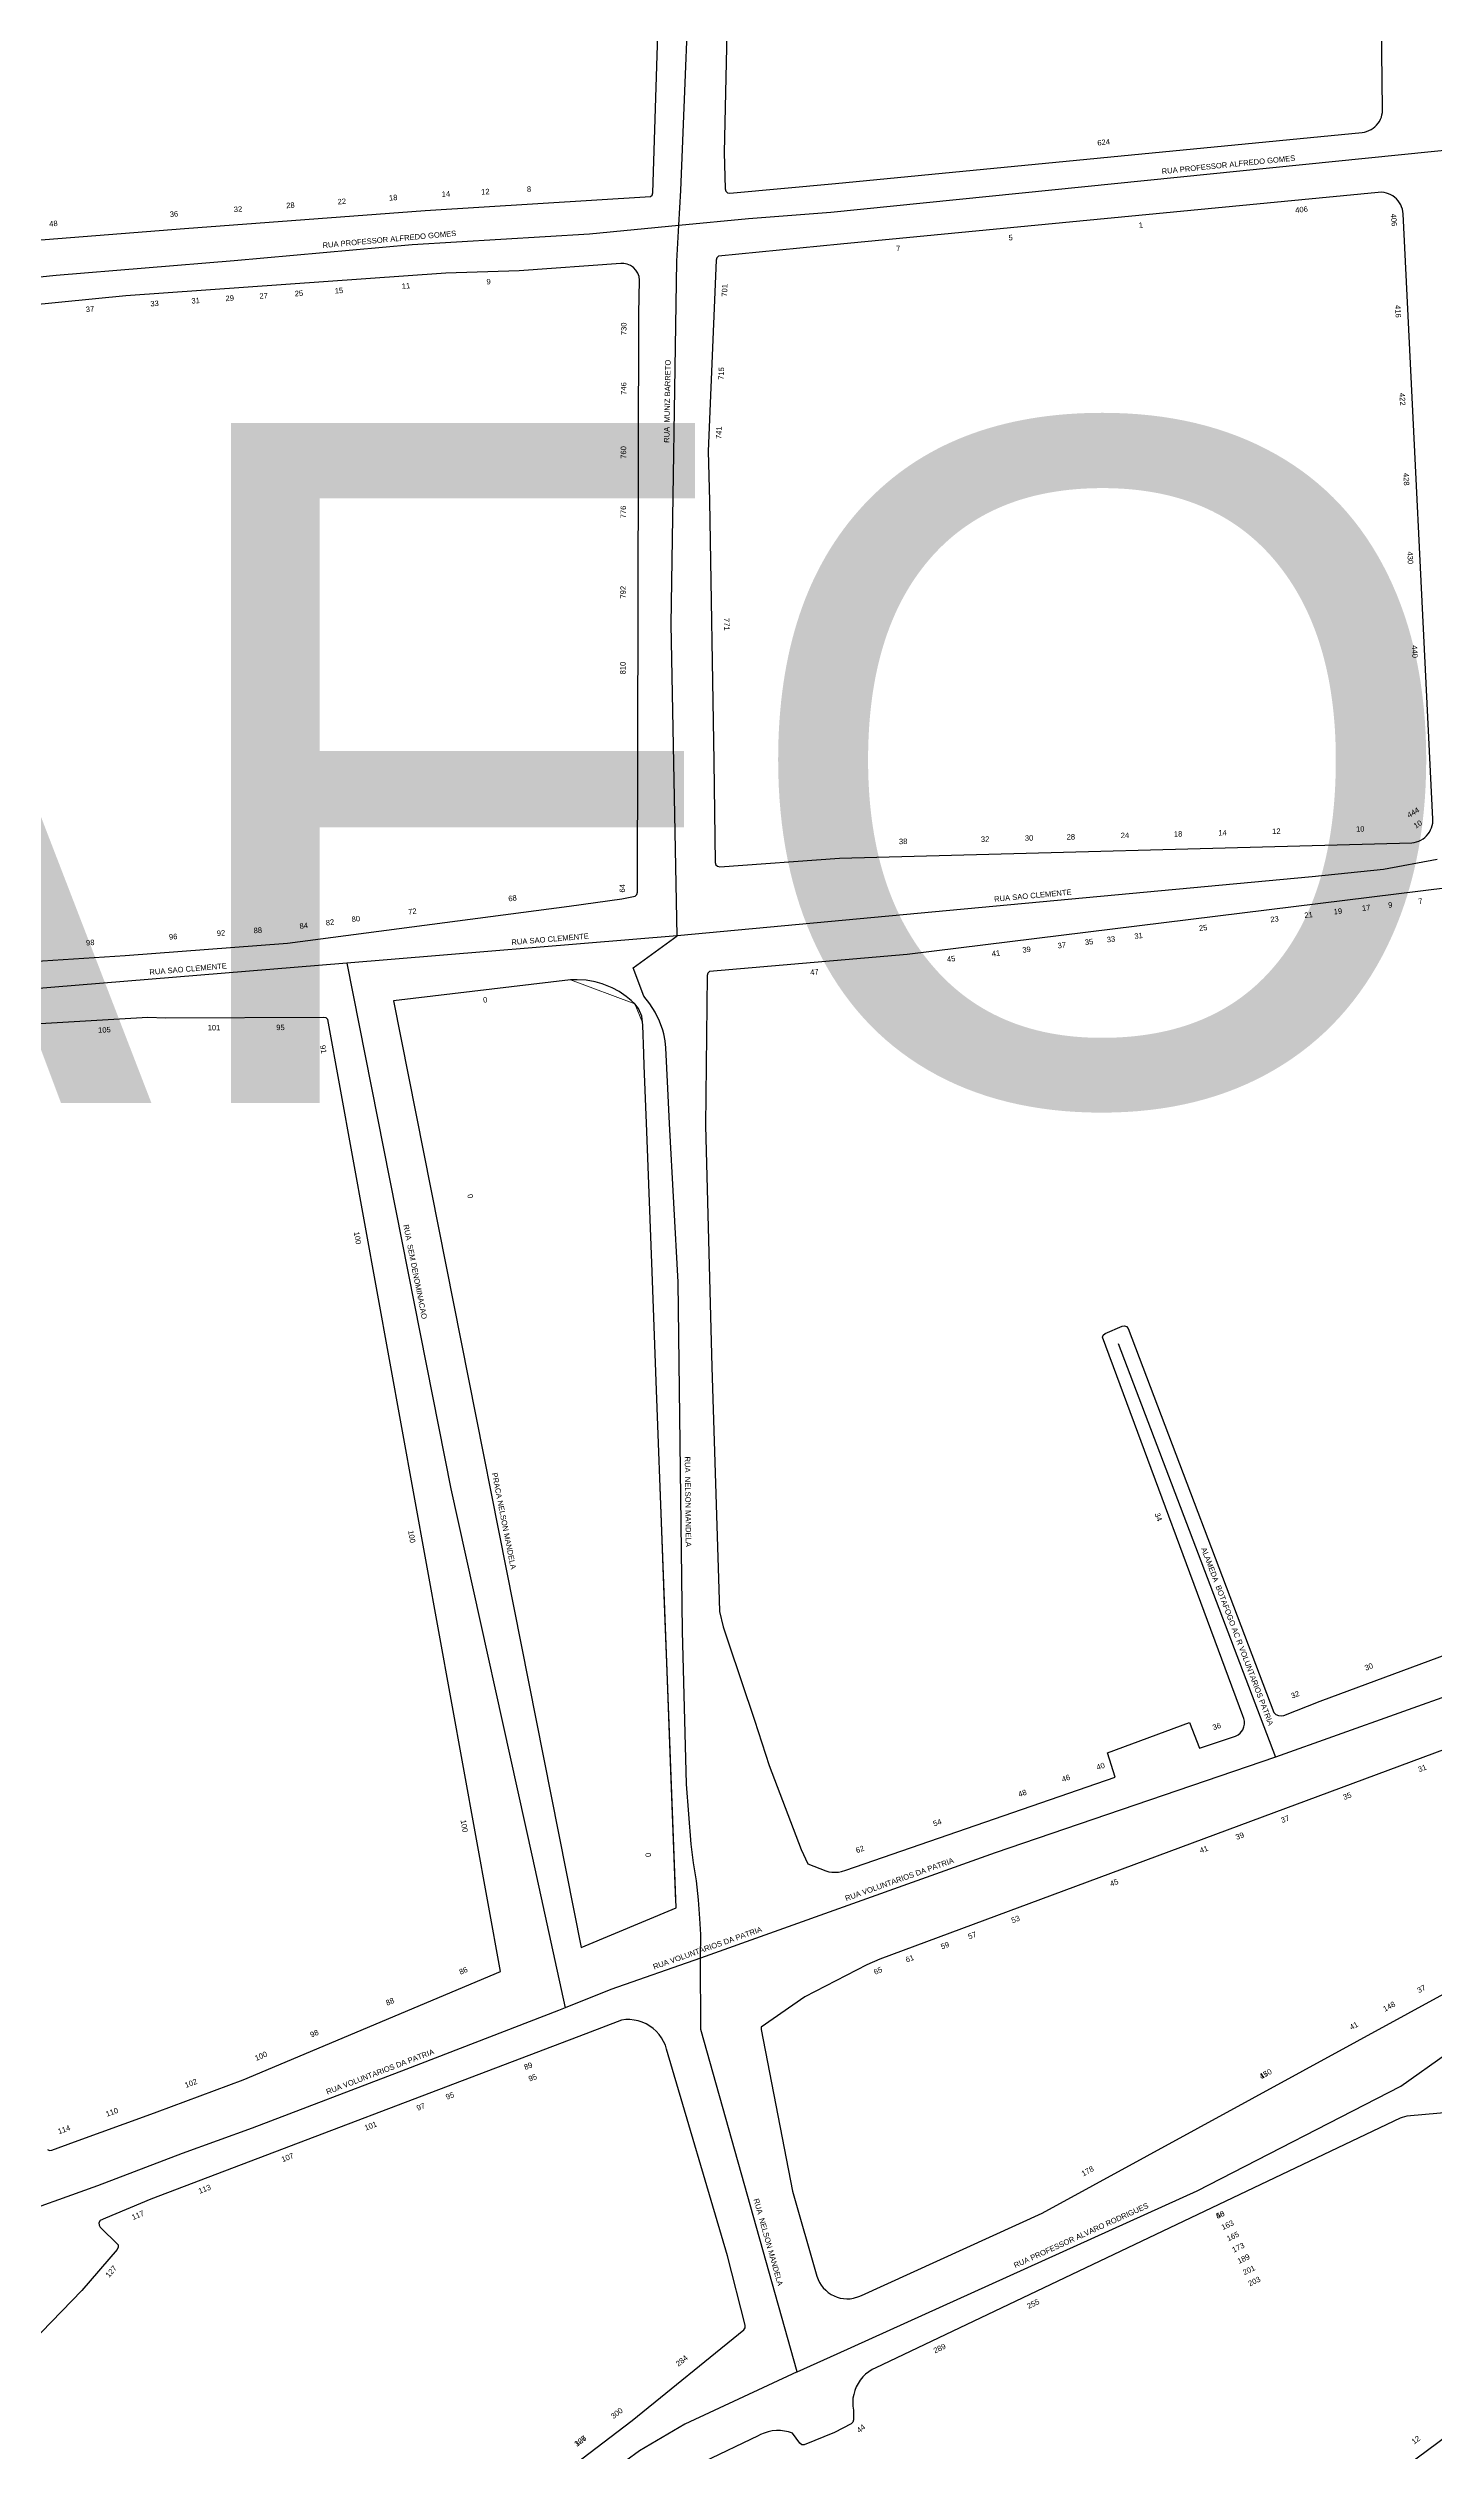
# Model space of a CAD drawing. Header units: millimetres. Extents: x 617751 to 636088, y 68402 to 77988.
# Drawn here: x 629652 to 629958, y 73428 to 73959 of the extents above; entities that cross this region are included whole.
import ezdxf

# ---------------------------------------------------------------- set-up
doc = ezdxf.new("R2010")
doc.units = ezdxf.units.MM
doc.header["$LTSCALE"] = 3
doc.header["$MEASUREMENT"] = 0
for name, color, linetype in [('ALINHAMENTO PREDIAL', 120, 'Continuous'), ('BAIRRO', 30, 'Continuous'), ('NOME LOGRADOURO', 252, 'Continuous'), ('NUMERAÇÃO', 7, 'Continuous'), ('OBRA DE ARTE', 190, 'Continuous')]:
    doc.layers.add(name, color=color, linetype=linetype)
doc.styles.get("Standard").update_dxf_attribs({"font": 'arial.ttf'})

msp = doc.modelspace()

# ---------------------------------------------------------------- linework, layer by layer
at = {"layer": 'ALINHAMENTO PREDIAL'}
for points in [[(629801.51, 73935.64), (629801.72, 73927.58), (629801.87, 73927.09), (629802.25, 73926.73), (629802.79, 73926.61), (629826.09, 73928.75), (629942.29, 73940.04), (629942.81, 73940.11), (629943.31, 73940.25), (629943.8, 73940.43), (629944.27, 73940.66), (629944.71, 73940.94), (629945.12, 73941.27), (629945.5, 73941.64), (629945.83, 73942.04), (629946.12, 73942.48), (629946.36, 73942.94), (629946.55, 73943.43), (629946.69, 73943.93), (629946.78, 73944.45), (629946.81, 73945.07), (629944.88, 74110.41)], [(629628.25, 73915.15), (629628.62, 73914.78), (629629.2, 73914.65), (629682.39, 73918.87), (629735.55, 73922.82), (629785.23, 73925.87), (629785.61, 73926.22), (629785.77, 73926.72), (629786.98, 73964.02), (629787.91, 74020.95), (629787.79, 74021.45), (629787.43, 74021.82), (629786.87, 74021.96), (629743.92, 74020.09), (629716.71, 74018.41), (629673.23, 74017.09), (629664.33, 74016.85), (629640.9, 74016.21), (629640.48, 74015.92), (629640.25, 74015.41), (629632.2, 73955.86), (629628.25, 73915.15)], [(629803.26, 74015.14), (629801.51, 73935.64)], [(629798.02, 73869.73), (629798.27, 73858.74), (629799.26, 73801.24), (629799.5, 73779), (629799.67, 73778.51), (629800.06, 73778.17), (629800.57, 73778.07), (629826.95, 73779.92), (629953.31, 73783.36), (629953.83, 73783.43), (629954.33, 73783.55), (629954.83, 73783.72), (629955.3, 73783.95), (629955.75, 73784.22), (629956.16, 73784.54), (629956.54, 73784.9), (629956.89, 73785.29), (629957.18, 73785.72), (629957.43, 73786.18), (629957.64, 73786.66), (629957.79, 73787.17), (629957.88, 73787.68), (629957.92, 73788.59), (629951.35, 73922.08), (629951.3, 73922.6), (629951.19, 73923.11), (629951.03, 73923.61), (629950.82, 73924.09), (629950.56, 73924.54), (629950.25, 73924.97), (629949.9, 73925.36), (629949.51, 73925.71), (629949.09, 73926.02), (629948.64, 73926.28), (629948.16, 73926.49), (629947.66, 73926.66), (629947.15, 73926.77), (629946.63, 73926.82), (629945.85, 73926.81), (629827.2, 73915.4), (629800.26, 73912.73), (629799.88, 73912.38), (629799.72, 73911.89), (629798.02, 73869.73)], [(629639.61, 73756.57), (629669.3, 73758.48), (629705.17, 73761.19), (629767.29, 73769.4), (629778.93, 73771), (629781.88, 73771.55), (629782.25, 73771.92), (629782.38, 73772.42), (629782.72, 73900), (629782.84, 73907.45), (629782.74, 73908.23), (629782.47, 73908.98), (629782.06, 73909.65), (629781.52, 73910.23), (629780.87, 73910.68), (629780.14, 73910.98), (629779.36, 73911.12), (629778.7, 73911.12), (629756.25, 73909.5), (629740.1, 73908.96), (629669.5, 73904.02), (629626.28, 73899.69)], [(629972.5, 73774.77), (629841.93, 73758.72), (629798.28, 73754.95), (629797.91, 73754.59), (629797.77, 73754.09), (629797.37, 73720.99)], [(629728.57, 73748.49), (629769.95, 73539.68), (629790.92, 73548.41), (629790.9, 73549.04), (629790.87, 73549.79), (629789.71, 73580.6), (629788.95, 73600.58), (629788.38, 73615.51), (629787.85, 73629.51), (629786.6, 73662.64), (629785.61, 73688.74), (629784.44, 73719.67), (629783.89, 73734.22), (629783.79, 73736.81), (629783.55, 73743.14), (629783.36, 73745.08), (629782.63, 73746.8), (629781.82, 73747.81), (629781, 73748.58), (629779.91, 73749.47), (629778.36, 73750.52), (629776.78, 73751.37), (629774.62, 73752.24), (629773.05, 73752.67), (629771.06, 73753.02), (629769.1, 73753.14), (629767.57, 73753.09), (629728.57, 73748.49)], [(629752.18, 73534.39), (629714.05, 73744.38), (629713.66, 73744.72), (629713.15, 73744.81), (629678.22, 73744.69), (629674.3, 73744.79), (629623, 73741.81)], [(629797.37, 73720.99), (629798.82, 73667.69), (629800.39, 73616.39), (629800.47, 73613.78), (629801.3, 73610.41), (629802.39, 73607.06), (629808.19, 73589.82), (629811.46, 73579.79), (629818.54, 73561.32), (629819.99, 73558.15), (629823.92, 73556.55), (629824.61, 73556.38), (629825.31, 73556.28), (629826.03, 73556.26), (629826.73, 73556.31), (629827.43, 73556.44), (629828.4, 73556.74), (629887.84, 73577.23), (629886.09, 73582.64), (629904.2, 73589.3), (629906.45, 73583.66), (629914.36, 73586.31), (629914.92, 73586.58), (629915.43, 73586.96), (629915.99, 73587.7), (629916.23, 73588.34), (629916.34, 73588.95), (629916.33, 73589.58), (629916.19, 73590.19), (629916.02, 73590.75), (629885.01, 73674.27), (629885.18, 73674.76), (629885.61, 73675.13), (629889.34, 73676.75), (629889.85, 73676.83), (629890.33, 73676.64), (629890.67, 73676.19), (629922.81, 73591.5), (629923.27, 73591.08), (629923.84, 73590.82), (629924.46, 73590.75), (629925.06, 73590.87), (629933.04, 73594.04), (630032.96, 73631.02)], [(630019.46, 73605.24), (629835.86, 73537.07), (629833, 73535.81), (629819.35, 73528.76), (629809.71, 73522.06), (629809.67, 73521.55)], [(629652.19, 73495.13), (629652.66, 73494.92), (629653.16, 73494.97), (629658.16, 73496.8), (629674.98, 73502.9), (629676.42, 73503.39), (629695.4, 73510.45), (629752.18, 73534.39)], [(629809.67, 73521.55), (629816.61, 73485.95), (629821.98, 73467.15), (629822.23, 73466.45), (629822.56, 73465.79), (629822.95, 73465.16), (629823.4, 73464.58), (629823.92, 73464.05), (629824.49, 73463.57), (629825.1, 73463.16), (629825.76, 73462.81), (629826.44, 73462.54), (629827.15, 73462.34), (629827.88, 73462.21), (629828.62, 73462.16), (629829.36, 73462.19), (629830.09, 73462.29), (629831.25, 73462.65), (629831.81, 73462.94), (629871.67, 73481.05), (629975.55, 73537.74)], [(629755.91, 73416.04), (629781.21, 73435.32), (629805.87, 73455.37), (629806.14, 73455.81), (629806.14, 73456.33), (629802.23, 73471.64), (629788.82, 73517.24), (629788.54, 73518.12), (629788.16, 73518.96), (629787.69, 73519.76), (629787.15, 73520.51), (629786.52, 73521.19), (629785.83, 73521.81), (629785.08, 73522.35), (629784.28, 73522.81), (629783.43, 73523.19), (629782.55, 73523.47), (629781.65, 73523.66), (629780.73, 73523.75), (629779.8, 73523.75), (629778.88, 73523.65), (629770.96, 73520.66), (629675.02, 73484.19), (629665, 73479.95), (629663.79, 73479.42), (629663.54, 73478.97), (629663.55, 73478.45), (629663.81, 73478.01), (629667.76, 73474.06), (629667.8, 73473.54), (629667.57, 73473.07), (629659.74, 73464), (629639.71, 73443.37)], [(629976.17, 73504.58), (629952.18, 73502.45), (629951.67, 73502.35), (629951.17, 73502.2), (629950.68, 73502), (629834.96, 73446.95), (629834.17, 73446.57), (629833.43, 73446.1), (629832.74, 73445.55), (629832.11, 73444.94), (629831.55, 73444.26), (629831.07, 73443.53), (629830.66, 73442.76), (629830.34, 73441.94), (629830.1, 73441.1), (629829.95, 73440.23), (629829.9, 73439.35), (629829.93, 73438.48), (629830.06, 73437.61), (629830.06, 73435.45), (629829.9, 73434.96), (629829.52, 73434.61), (629825.9, 73432.71), (629819.19, 73429.94), (629818.68, 73429.98), (629818.2, 73430.33), (629816.6, 73432.51), (629815.74, 73432.8), (629814.85, 73433), (629813.95, 73433.1), (629813.04, 73433.11), (629812.14, 73433.02), (629811.25, 73432.84), (629810.38, 73432.57), (629809.55, 73432.21), (629809.05, 73431.94), (629785.01, 73420.5)], [(629906.48, 73391.54), (629968.73, 73437.67)]]:
    msp.add_lwpolyline(points, dxfattribs=at)
at = {"layer": 'NOME LOGRADOURO'}
for points in [[(629791.49, 73919.56), (629791.92, 73927.19), (629794.4, 73987.56), (629794.86, 74008.97), (629795.32, 74030.47)], [(629791.49, 73919.56), (629806.87, 73921.05), (629825.08, 73922.45), (629971.39, 73937.25)], [(629618.84, 73904.97), (629654.09, 73908.53), (629693.39, 73911.75), (629732.67, 73915.33), (629771.79, 73917.65), (629791.49, 73919.56)], [(629791.16, 73762.8), (629789.79, 73831.48), (629791.05, 73911.61), (629791.49, 73919.56)], [(629958.84, 73779.69), (629947, 73777.48), (629931.32, 73775.85), (629791.16, 73762.8)], [(629791.16, 73762.8), (629718.23, 73756.79)], [(629796.3, 73537.33), (629796.4, 73542.53), (629796.15, 73546.05), (629795.88, 73550.21), (629795.41, 73554.36), (629794.77, 73558.31), (629794.26, 73562.46), (629793.24, 73575.73), (629792.29, 73609.48), (629791.35, 73686.43), (629789.46, 73721.41), (629789.08, 73729.11), (629788.61, 73738.08), (629788.49, 73739.65), (629788.21, 73741.2), (629788, 73741.99), (629787.25, 73744.01), (629786.29, 73745.97), (629785.13, 73747.82), (629783.78, 73749.54), (629781.45, 73755.75), (629791.16, 73762.8)], [(629718.23, 73756.79), (629631.37, 73749.64)], [(629718.23, 73756.79), (629741.19, 73640.87), (629759.23, 73559.37), (629766.45, 73526.36)], [(629888.44, 73672.92), (629923.2, 73581.67)], [(630049.73, 73629.56), (630018.47, 73615.63), (629923.2, 73581.67)], [(629923.2, 73581.67), (629861.3, 73560.55), (629796.3, 73537.33)], [(629796.3, 73537.33), (629776.51, 73530.37), (629766.45, 73526.36)], [(629817.64, 73446.08), (629796.4, 73521.6), (629796.3, 73537.33)], [(629766.45, 73526.36), (629764.93, 73525.76), (629731.23, 73512.73), (629697.37, 73499.85), (629681.94, 73494.2), (629663.2, 73487.12), (629653.55, 73483.62), (629652.32, 73483.17), (629635.21, 73476.95), (629629.03, 73474.7), (629617.02, 73470.17), (629594.86, 73461.82), (629588.27, 73459.42), (629560.69, 73448.94), (629538.08, 73440.42)], [(629817.64, 73446.08), (629826.46, 73450.02), (629905.9, 73486.03), (629950.88, 73509.08), (629961.21, 73516.44)], [(629817.64, 73446.08), (629792.83, 73434.51), (629782.82, 73428.67), (629773.77, 73422), (629765.39, 73415.38), (629733.61, 73386.86), (629665.57, 73321.05)]]:
    msp.add_lwpolyline(points, dxfattribs=at)
at = {"layer": 'OBRA DE ARTE', "lineweight": 20}
msp.add_lwpolyline([(629728.57, 73748.49), (629767.57, 73753.09), (629781.82, 73747.81), (629783.53, 73743.69), (629790.92, 73548.41), (629769.95, 73539.68), (629728.57, 73748.49)], dxfattribs=at)

# ---------------------------------------------------------------- texts
at = {"layer": 'BAIRRO'}
msp.add_text('BOTAFOGO', height=150, dxfattribs=at).set_placement((629105.06, 73725.95))
at = {"layer": 'NOME LOGRADOURO'}
for s, rotation, p in [('RUA PROFESSOR ALFREDO GOMES', 5.7761, (629898.14, 73930.84)), ('RUA PROFESSOR ALFREDO GOMES', 5.2076, (629712.94, 73914.53)), ('RUA  MUNIZ BARRETO', 89.0991, (629789.42, 73871.56)), ('RUA SAO CLEMENTE', 5.3207, (629861.15, 73770.32)), ('RUA SAO CLEMENTE', 4.71, (629754.61, 73760.79)), ('RUA SAO CLEMENTE', 4.71, (629674.72, 73754.21)), ('RUA  SEM DENOMINACAO', 281.21, (629730.69, 73699.02)), ('RUA  NELSON MANDELA', 270.7, (629792.82, 73647.96)), ('ALAMEDA  BOTAFOGO AC R VOLUNTARIOS PATRIA', 290.8515, (629906.76, 73627.65)), ('RUA VOLUNTARIOS DA PATRIA', 19.6564, (629828.46, 73549.88)), ('RUA VOLUNTARIOS DA PATRIA', 19.39, (629786.07, 73534.79)), ('RUA VOLUNTARIOS DA PATRIA', 20.83, (629713.95, 73507.22)), ('RUA  NELSON MANDELA', 285.7113, (629807.98, 73484.11)), ('RUA PROFESSOR ALVARO RODRIGUES', 24.3847, (629865.77, 73468.93))]:
    msp.add_text(s, height=1.2, rotation=rotation, dxfattribs=at).set_placement(p)
at = {"layer": 'NUMERAÇÃO'}
for s, rotation, p in [('624', 5.5523, (629883.93, 73937.13)), ('18', 4.2516, (629727.58, 73924.98)), ('14', 3.4159, (629739.22, 73925.79)), ('12', 3.4159, (629747.93, 73926.31)), ('8', 3.4159, (629758.02, 73926.91)), ('48', 4.5385, (629652.61, 73919.26)), ('36', 4.5385, (629679.21, 73921.37)), ('32', 4.2516, (629693.33, 73922.44)), ('28', 4.2516, (629704.91, 73923.3)), ('22', 4.2516, (629716.25, 73924.14)), ('406', 5.4958, (629927.6, 73922.29)), ('406', 275.4477, (629948.59, 73922.07)), ('7', 5.4958, (629839.53, 73913.82)), ('5', 5.4958, (629864.33, 73916.2)), ('1', 5.4958, (629893.07, 73918.97)), ('27', 4.0057, (629699, 73903.32)), ('25', 4.0057, (629706.79, 73903.87)), ('15', 4.0057, (629715.62, 73904.49)), ('11', 4.0057, (629730.4, 73905.52)), ('9', 1.916, (629749.08, 73906.5)), ('701', 87.7321, (629802.15, 73903.78)), ('37', 5.6037, (629660.7, 73900.39)), ('33', 4.0057, (629674.92, 73901.64)), ('31', 4.0057, (629683.99, 73902.27)), ('29', 4.0057, (629691.51, 73902.8)), ('416', 272.7734, (629949.59, 73901.93)), ('416', 272.7734, (629949.59, 73901.93)), ('730', 89.8929, (629779.96, 73895.31)), ('746', 89.8929, (629779.93, 73882.14)), ('715', 87.7321, (629801.41, 73885.44)), ('422', 272.7734, (629950.55, 73882.55)), ('741', 87.7321, (629800.88, 73872.38)), ('760', 89.8929, (629779.89, 73868.04)), ('428', 272.7734, (629951.41, 73864.9)), ('776', 89.8929, (629779.85, 73854.9)), ('430', 272.7734, (629952.27, 73847.58)), ('792', 89.8929, (629779.81, 73837.21)), ('771', 270.9413, (629801.47, 73832.93)), ('440', 272.7734, (629953.28, 73826.89)), ('810', 89.8929, (629779.76, 73820.48)), ('444', 30.9789, (629952.7, 73788.8)), ('10', 30.9789, (629954.11, 73786.44)), ('38', 1.5602, (629840.1, 73783.03)), ('32', 1.5602, (629858.19, 73783.52)), ('30', 1.5602, (629867.89, 73783.78)), ('28', 1.5602, (629877.11, 73784.03)), ('24', 1.5602, (629889.05, 73784.36)), ('18', 1.5602, (629900.78, 73784.68)), ('14', 1.5602, (629910.6, 73784.94)), ('12', 1.5602, (629922.47, 73785.27)), ('10', 1.5602, (629940.97, 73785.77)), ('68', 7.5326, (629753.96, 73770.41)), ('64', 90, (629779.63, 73772.36)), ('82', 7.5326, (629713.68, 73765.08)), ('80', 7.5326, (629719.38, 73765.84)), ('72', 7.5326, (629731.85, 73767.49)), ('23', 7.0092, (629922.12, 73765.8)), ('21', 7.0092, (629929.64, 73766.73)), ('19', 7.0092, (629936.11, 73767.52)), ('17', 7.0092, (629942.34, 73768.29)), ('9', 7.0092, (629948.14, 73769)), ('7', 7.0092, (629954.78, 73769.82)), ('98', 3.6827, (629660.72, 73760.68)), ('96', 4.3227, (629679.03, 73761.97)), ('92', 4.3227, (629689.58, 73762.77)), ('88', 4.3227, (629697.71, 73763.38)), ('84', 7.5326, (629707.89, 73764.32)), ('37', 7.0092, (629875.18, 73760.04)), ('35', 7.0092, (629881.19, 73760.78)), ('33', 7.0092, (629886.03, 73761.37)), ('31', 7.0092, (629892.11, 73762.12)), ('25', 7.0092, (629906.37, 73763.87)), ('45', 7.0092, (629850.75, 73757.03)), ('41', 7.0092, (629860.64, 73758.25)), ('39', 7.0092, (629867.4, 73759.08)), ('47', 4.8228, (629820.55, 73754.16)), ('0', 6.7325, (629748.39, 73748.06)), ('105', 3.334, (629663.38, 73741.4)), ('101', 0.1866, (629687.53, 73741.97)), ('95', 0.1866, (629702.66, 73742.02)), ('91', 280.2517, (629712.31, 73738.61)), ('0', 280.2988, (629744.82, 73705.73)), ('100', 280.2517, (629719.78, 73697.45)), ('34', 290.3872, (629896.49, 73635.3)), ('100', 280.2517, (629731.74, 73631.57)), ('30', 20.322, (629943.11, 73600.7)), ('32', 21.7122, (629926.89, 73594.55)), ('36', 18.5191, (629909.53, 73587.59)), ('46', 19.0338, (629876.25, 73576.14)), ('40', 19.0338, (629883.9, 73578.78)), ('31', 20.3801, (629954.91, 73578.33)), ('48', 19.0338, (629866.64, 73572.83)), ('35', 20.3801, (629938.35, 73572.19)), ('100', 280.2517, (629743.33, 73567.73)), ('54', 19.0338, (629847.87, 73566.36)), ('39', 20.3801, (629914.64, 73563.38)), ('37', 20.3801, (629924.65, 73567.1)), ('0', 275.9054, (629784.11, 73560.5)), ('62', 19.0338, (629830.8, 73560.47)), ('41', 20.3801, (629906.71, 73560.44)), ('41', 20.3801, (629906.71, 73560.44)), ('45', 20.3801, (629886.91, 73553.09)), ('53', 20.3801, (629865.15, 73545.01)), ('59', 20.3801, (629849.58, 73539.23)), ('57', 20.3801, (629855.6, 73541.46)), ('86', 22.8738, (629743.33, 73533.64)), ('65', 23.7884, (629834.86, 73533.62)), ('61', 20.3801, (629841.8, 73536.34)), ('88', 22.8738, (629727.14, 73526.81)), ('37', 28.6369, (629954.84, 73529.57)), ('37', 28.6369, (629954.84, 73529.57)), ('41', 28.6369, (629939.95, 73521.44)), ('41', 28.6369, (629939.95, 73521.44)), ('148', 28.6369, (629947.33, 73525.47)), ('98', 22.8738, (629710.44, 73519.78)), ('100', 22.8738, (629698.24, 73514.63)), ('89', 20.8215, (629757.61, 73512.64)), ('170', 28.6369, (629920.08, 73510.6)), ('45', 28.6369, (629920.08, 73510.6)), ('102', 20.4229, (629682.73, 73508.67)), ('95', 20.8215, (629740.33, 73506.07)), ('95', 20.8215, (629758.59, 73510.07)), ('110', 19.8494, (629665.29, 73502.32)), ('97', 20.8215, (629733.9, 73503.63)), ('114', 20.1127, (629654.72, 73498.46)), ('101', 20.8215, (629722.41, 73499.26)), ('107', 20.8215, (629704.07, 73492.29)), ('178', 28.6369, (629880.79, 73489.15)), ('113', 20.8215, (629685.76, 73485.33)), ('117', 22.9475, (629671.08, 73479.53)), ('50', 25.4595, (629910.41, 73479.79)), ('48', 25.4595, (629910.41, 73479.79)), ('48', 25.4595, (629910.41, 73479.79)), ('48', 25.4595, (629910.41, 73479.79)), ('48', 25.4595, (629910.41, 73479.79)), ('163', 25.4595, (629911.6, 73477.31)), ('165', 25.4595, (629912.78, 73474.82)), ('127', 49.2414, (629665.76, 73466.75)), ('173', 25.4595, (629913.96, 73472.34)), ('189', 25.4595, (629915.14, 73469.86)), ('201', 25.4595, (629916.32, 73467.37)), ('203', 25.4595, (629917.5, 73464.89)), ('255', 25.4595, (629868.71, 73459.94)), ('284', 39.1286, (629791.45, 73447.18)), ('289', 25.4595, (629848.05, 73450.11)), ('300', 37.3215, (629777.07, 73435.61)), ('44', 37.8956, (629831.35, 73432.52)), ('326', 37.3215, (629769.03, 73429.49)), ('107', 37.3215, (629769.03, 73429.49)), ('12', 36.5615, (629953.77, 73430.01))]:
    msp.add_text(s, height=1.2, rotation=rotation, dxfattribs=at).set_placement(p)
at = {"layer": 'OBRA DE ARTE'}
msp.add_text('PRACA NELSON MANDELA', height=1.2, rotation=281.21, dxfattribs=at).set_placement((629750.24, 73644.28))

doc.saveas('drawing.dxf')
